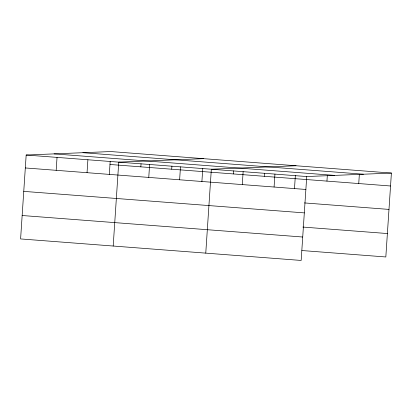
<?xml version="1.0" encoding="UTF-8"?>
<svg xmlns="http://www.w3.org/2000/svg" width="412" height="412" viewBox="0 0 412 412"><rect width="100%" height="100%" fill="white"/><g stroke="black" fill="none" stroke-linecap="round" stroke-linejoin="round"><path stroke-width="0.62" d="M391.4 173.066L110.838 151.554L26.172 155.03L20.6 238.934L301.162 260.446L306.734 176.542L391.4 173.066L385.828 256.97L301.883 250.532M56.176 170.316L57.036 157.399M87.04 172.685L87.895 159.763M109.309 174.606L110.184 161.396M113.187 246.031L118.759 162.132L203.425 158.651M140.842 166.839L141.048 163.765M148.763 177.418L149.618 164.496M171.706 169.208L171.912 166.129M179.622 179.781L180.482 166.86M201.895 181.702L202.771 168.498M205.768 253.133L211.341 169.229L296.012 165.753M233.429 173.941L233.635 170.862M242.282 184.586L243.137 171.665M264.288 176.305L264.494 173.231M274.078 187.022L274.938 174.106M294.477 188.799L295.358 175.594M326.948 181.11L327.319 175.574M358.744 183.546L359.357 174.317M82.9 152.703L363.461 174.214M54.111 153.882L334.673 175.394M26.172 155.03L306.734 176.542M109.983 164.476L390.54 185.987M25.312 167.952L305.874 189.463M304.406 202.925L388.985 209.409M23.757 191.374L304.319 212.886M302.805 227.058L387.383 233.542M22.155 215.512L302.717 237.018"/></g></svg>
